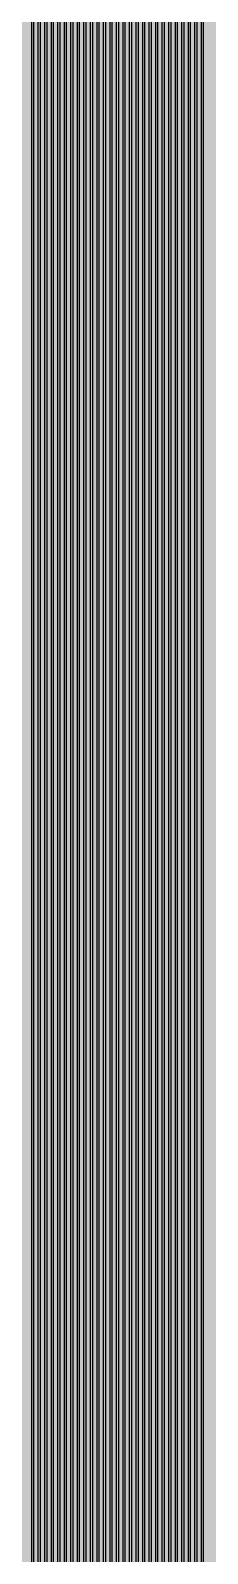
# Model space of a CAD drawing. Header units: metres. Extents: x -7231 to 10969, y -37556 to 1873.
# Drawn here: x -314 to -124, y -4676 to -3039 of the extents above; entities that cross this region are included whole.
import ezdxf

# ---------------------------------------------------------------- set-up
doc = ezdxf.new("R2010")
doc.units = ezdxf.units.M
doc.layers.add('Metal1', color=4, linetype='CONTINUOUS')
doc.layers.add('Polyimide', color=7, linetype='CONTINUOUS')

msp = doc.modelspace()

# ---------------------------------------------------------------- hatches: boundary and pattern name
at = {"layer": 'Polyimide'}
msp.add_hatch(color=7, dxfattribs=at).paths.add_polyline_path([(4065.7, -468), (4066.7, -502), (4068.5, -536), (4071.4, -570), (4075.5, -604), (4081, -638), (4088, -672), (4096.5, -706), (4106.6, -740), (4118.3, -774), (4131.6, -808), (4146.5, -842), (4162.9, -876), (4180.7, -910), (4199.8, -944), (4220.2, -978), (4241.7, -1012), (4264.2, -1046), (4287.5, -1080), (4311.5, -1114), (4336, -1148), (4360.9, -1182), (4385.9, -1216), (4410.9, -1250), (4435.7, -1284), (4460.2, -1318), (4484.2, -1352), (4507.5, -1385.9), (4530, -1419.9), (4551.5, -1453.9), (4571.9, -1487.9), (4591.1, -1521.9), (4608.9, -1555.9), (4625.3, -1589.9), (4640.1, -1623.9), (4653.4, -1657.9), (4665.1, -1691.9), (4675.2, -1725.9), (4683.7, -1759.9), (4690.7, -1793.9), (4696.2, -1827.9), (4700.3, -1861.9), (4703.2, -1895.9), (4705.1, -1929.9), (4706.1, -1963.9), (4706.4, -1997.9), (4706.5, -2031.9), (4706.5, -4793), (4710, -4838.4), (4720.2, -4882.7), (4737.1, -4925), (4760.1, -4964.2), (4788.9, -4999.5), (4822.6, -5030), (4860.5, -5055.1), (4901.8, -5074.2), (4901.8, -5074.2), (4970.7, -5105.2), (5034.7, -5145.3), (5092.8, -5193.5), (5143.8, -5249.2), (5186.9, -5311.2), (5221.2, -5378.4), (5246.2, -5449.7), (5261.4, -5523.7), (5266.5, -5599), (5261.4, -5674.3), (5246.2, -5748.3), (5221.2, -5819.6), (5186.9, -5886.8), (5143.8, -5948.8), (5092.8, -6004.5), (5034.7, -6052.7), (4970.7, -6092.8), (4901.8, -6123.8), (4860.5, -6142.9), (4822.6, -6168), (4788.9, -6198.5), (4760.1, -6233.8), (4737.1, -6273), (4720.2, -6315.3), (4710, -6359.6), (4706.5, -6405), (4706.5, -9221.5), (4710, -9266.9), (4720.2, -9311.2), (4737.1, -9353.5), (4760.1, -9392.7), (4788.9, -9428), (4822.6, -9458.5), (4860.5, -9483.6), (4901.8, -9502.7), (4970.7, -9533.7), (5034.7, -9573.8), (5092.8, -9622), (5143.8, -9677.7), (5186.9, -9739.7), (5221.2, -9806.9), (5246.2, -9878.2), (5261.4, -9952.2), (5266.5, -10027.5), (5261.4, -10102.8), (5246.2, -10176.8), (5221.2, -10248.1), (5186.9, -10315.3), (5143.8, -10377.3), (5092.8, -10433), (5034.7, -10481.2), (4970.7, -10521.3), (4901.8, -10552.3), (4860.5, -10571.4), (4822.6, -10596.5), (4788.9, -10627), (4760.1, -10662.3), (4737.1, -10701.5), (4720.2, -10743.8), (4710, -10788.1), (4706.5, -10833.5), (4706.5, -13650), (4710, -13695.4), (4720.2, -13739.7), (4737.1, -13782), (4760.1, -13821.2), (4788.9, -13856.5), (4822.6, -13887), (4860.5, -13912.1), (4901.8, -13931.2), (4970.7, -13962.2), (5034.7, -14002.2), (5092.8, -14050.5), (5143.8, -14106.2), (5186.9, -14168.2), (5221.2, -14235.4), (5246.2, -14306.7), (5261.4, -14380.7), (5266.5, -14456), (5261.4, -14531.3), (5246.2, -14605.3), (5221.2, -14676.5), (5186.9, -14743.8), (5143.8, -14805.8), (5092.8, -14861.5), (5034.7, -14909.7), (4970.7, -14949.8), (4901.8, -14980.8), (4860.5, -14999.9), (4822.6, -15025), (4788.9, -15055.5), (4760.1, -15090.8), (4737.1, -15130), (4720.2, -15172.3), (4710, -15216.6), (4706.5, -15262), (4706.5, -15456), (4720.9, -15750), (4764.1, -16041.3), (4835.7, -16326.8), (4934.9, -16604), (5060.7, -16870.2), (5212.1, -17122.7), (5387.5, -17359.2), (5585.2, -17577.3), (5803.3, -17775), (6039.8, -17950.4), (6292.3, -18101.8), (6558.4, -18227.6), (6835.6, -18326.8), (7121.2, -18398.3), (7412.4, -18441.5), (7706.5, -18456), (9969, -18456), (10047.4, -18459.8), (10125.1, -18471.4), (10201.2, -18490.4), (10275.2, -18516.9), (10346.1, -18550.5), (10413.5, -18590.8), (10476.5, -18637.6), (10534.7, -18690.3), (10587.4, -18748.5), (10634.2, -18811.5), (10674.5, -18878.9), (10708.1, -18949.8), (10734.6, -19023.8), (10753.6, -19099.9), (10765.2, -19177.6), (10769, -19256), (10769, -20895.8), (10730.2, -20951.4), (10694.6, -21009.1), (10662.2, -21068.6), (10633.2, -21129.9), (10607.6, -21192.7), (10585.5, -21256.7), (10566.9, -21322), (10552, -21388.1), (10540.8, -21455), (10533.4, -21522.3), (10529.6, -21590), (10529.6, -21657.8), (10533.4, -21725.5), (10540.8, -21792.9), (10552, -21859.7), (10566.9, -21925.9), (10585.5, -21991.1), (10607.6, -22055.2), (10633.2, -22117.9), (10662.2, -22179.2), (10694.6, -22238.7), (10730.2, -22296.4), (10769, -22352), (10769, -32454.2), (10728.7, -32510.5), (10691.7, -32568.9), (10658, -32629.3), (10627.8, -32691.6), (10601.2, -32755.4), (10578.2, -32820.7), (10558.9, -32887.1), (10543.4, -32954.5), (10531.8, -33022.7), (10524, -33091.4), (10520.1, -33160.5), (10520.1, -33229.7), (10524, -33298.8), (10531.8, -33367.5), (10543.4, -33435.7), (10558.9, -33503.1), (10578.2, -33569.5), (10601.2, -33634.8), (10627.8, -33698.6), (10658, -33760.8), (10691.7, -33821.3), (10728.7, -33879.7), (10769, -33936), (10769, -36556), (10765.2, -36634.4), (10753.6, -36712.1), (10734.6, -36788.2), (10708.1, -36862.1), (10674.5, -36933.1), (10634.2, -37000.5), (10587.4, -37063.5), (10534.7, -37121.7), (10476.5, -37174.4), (10413.5, -37221.2), (10346.1, -37261.5), (10275.2, -37295.1), (10201.2, -37321.6), (10125.1, -37340.6), (10047.4, -37352.1), (9969, -37356), (-6231, -37356), (-6309.4, -37352.1), (-6387.1, -37340.6), (-6463.2, -37321.6), (-6537.2, -37295.1), (-6608.1, -37261.5), (-6675.5, -37221.2), (-6738.5, -37174.4), (-6796.7, -37121.7), (-6849.4, -37063.5), (-6896.2, -37000.5), (-6936.5, -36933.1), (-6970.1, -36862.1), (-6996.6, -36788.2), (-7015.6, -36712.1), (-7027.2, -36634.4), (-7031, -36556), (-7031, -33936), (-6990.7, -33879.8), (-6953.7, -33821.3), (-6920, -33760.9), (-6889.8, -33698.6), (-6863.2, -33634.8), (-6840.2, -33569.5), (-6820.9, -33503.1), (-6805.4, -33435.7), (-6793.7, -33367.5), (-6785.9, -33298.8), (-6782, -33229.7), (-6782, -33160.5), (-6785.9, -33091.4), (-6793.7, -33022.7), (-6805.4, -32954.5), (-6820.9, -32887.1), (-6840.2, -32820.6), (-6863.2, -32755.4), (-6889.8, -32691.5), (-6920, -32629.3), (-6953.7, -32568.9), (-6990.7, -32510.4), (-7031, -32454.2), (-7031, -22364.8), (-6990.7, -22308.6), (-6953.7, -22250.1), (-6920, -22189.7), (-6889.8, -22127.5), (-6863.2, -22063.6), (-6840.2, -21998.4), (-6820.9, -21931.9), (-6805.4, -21864.5), (-6793.7, -21796.3), (-6785.9, -21727.6), (-6782, -21658.5), (-6782, -21589.3), (-6785.9, -21520.3), (-6793.7, -21451.5), (-6805.4, -21383.3), (-6820.9, -21315.9), (-6840.2, -21249.5), (-6863.2, -21184.2), (-6889.8, -21120.4), (-6920, -21058.1), (-6953.7, -20997.7), (-6990.7, -20939.3), (-7031, -20883), (-7031, -19256), (-7027.2, -19177.6), (-7015.6, -19099.9), (-6996.6, -19023.8), (-6970.1, -18949.8), (-6936.5, -18878.9), (-6896.2, -18811.5), (-6849.4, -18748.5), (-6796.7, -18690.3), (-6738.5, -18637.6), (-6675.5, -18590.8), (-6608.1, -18550.5), (-6537.2, -18516.9), (-6463.2, -18490.4), (-6387.1, -18471.4), (-6309.4, -18459.8), (-6231, -18456), (-3968.5, -18456), (-3674.4, -18441.5), (-3383.2, -18398.3), (-3097.6, -18326.8), (-2820.4, -18227.6), (-2554.3, -18101.8), (-2301.8, -17950.4), (-2065.3, -17775), (-1847.2, -17577.3), (-1649.5, -17359.2), (-1474.1, -17122.7), (-1322.7, -16870.2), (-1196.9, -16604), (-1097.7, -16326.8), (-1026.1, -16041.3), (-982.9, -15750), (-968.5, -15456), (-968.5, -15262), (-972, -15216.6), (-982.2, -15172.3), (-999.1, -15130), (-1022.1, -15090.8), (-1050.9, -15055.5), (-1084.6, -15025), (-1122.5, -14999.9), (-1163.8, -14980.8), (-1232.7, -14949.8), (-1296.7, -14909.7), (-1354.8, -14861.5), (-1405.8, -14805.8), (-1448.9, -14743.8), (-1483.2, -14676.5), (-1508.2, -14605.3), (-1523.4, -14531.3), (-1528.5, -14456), (-1523.4, -14380.7), (-1508.2, -14306.7), (-1483.2, -14235.4), (-1448.9, -14168.2), (-1405.8, -14106.2), (-1354.8, -14050.5), (-1296.7, -14002.2), (-1232.7, -13962.2), (-1163.8, -13931.2), (-1122.5, -13912.1), (-1084.6, -13887), (-1050.9, -13856.5), (-1022.1, -13821.2), (-999.1, -13782), (-982.2, -13739.7), (-972, -13695.4), (-968.5, -13650), (-968.5, -12309.6), (-972, -12264.3), (-982.2, -12219.9), (-999.1, -12177.7), (-1022.1, -12138.5), (-1050.9, -12103.2), (-1084.6, -12072.6), (-1122.5, -12047.5), (-1163.8, -12028.5), (-1232.7, -11997.4), (-1296.7, -11957.4), (-1354.8, -11909.1), (-1405.8, -11853.5), (-1448.9, -11791.5), (-1483.2, -11724.2), (-1508.2, -11653), (-1523.4, -11579), (-1528.5, -11503.7), (-1523.4, -11428.3), (-1508.2, -11354.4), (-1483.2, -11283.1), (-1448.9, -11215.9), (-1405.8, -11153.8), (-1354.8, -11098.2), (-1296.7, -11049.9), (-1232.7, -11009.9), (-1163.8, -10978.8), (-1122.5, -10959.8), (-1084.6, -10934.7), (-1050.9, -10904.1), (-1022.1, -10868.9), (-999.1, -10829.6), (-982.2, -10787.4), (-972, -10743), (-968.5, -10697.7), (-968.5, -9357.3), (-972, -9311.9), (-982.2, -9267.6), (-999.1, -9225.4), (-1022.1, -9186.1), (-1050.9, -9150.8), (-1084.6, -9120.3), (-1122.5, -9095.2), (-1163.8, -9076.2), (-1163.8, -9076.2), (-1232.7, -9045.1), (-1296.7, -9005.1), (-1354.8, -8956.8), (-1405.8, -8901.1), (-1448.9, -8839.1), (-1483.2, -8771.9), (-1508.2, -8700.6), (-1523.4, -8626.7), (-1528.5, -8551.3), (-1523.4, -8476), (-1508.2, -8402), (-1483.2, -8330.8), (-1448.9, -8263.5), (-1405.8, -8201.5), (-1354.8, -8145.9), (-1296.7, -8097.6), (-1232.7, -8057.6), (-1163.8, -8026.5), (-1163.8, -8026.5), (-1122.5, -8007.4), (-1084.6, -7982.4), (-1050.9, -7951.8), (-1022.1, -7916.5), (-999.1, -7877.3), (-982.2, -7835), (-972, -7790.7), (-968.5, -7745.4), (-968.5, -6405), (-972, -6359.6), (-982.2, -6315.3), (-999.1, -6273), (-1022.1, -6233.8), (-1050.9, -6198.5), (-1084.6, -6168), (-1122.5, -6142.9), (-1163.8, -6123.8), (-1163.8, -6123.8), (-1232.7, -6092.8), (-1296.7, -6052.7), (-1354.8, -6004.5), (-1405.8, -5948.8), (-1448.9, -5886.8), (-1483.2, -5819.6), (-1508.2, -5748.3), (-1523.4, -5674.3), (-1528.5, -5599), (-1523.4, -5523.7), (-1508.2, -5449.7), (-1483.2, -5378.4), (-1448.9, -5311.2), (-1405.8, -5249.2), (-1354.8, -5193.5), (-1296.7, -5145.3), (-1232.7, -5105.2), (-1163.8, -5074.2), (-1163.8, -5074.2), (-1122.5, -5055.1), (-1084.6, -5030), (-1050.9, -4999.5), (-1022.1, -4964.2), (-999.1, -4925), (-982.2, -4882.7), (-972, -4838.4), (-968.5, -4793), (-968.5, -2031.9), (-968.4, -1997.9), (-968.1, -1963.9), (-967.1, -1929.9), (-965.2, -1895.9), (-962.2, -1861.9), (-958, -1827.9), (-952.4, -1793.9), (-945.3, -1759.9), (-936.6, -1725.9), (-926.4, -1691.9), (-914.4, -1657.9), (-900.9, -1623.9), (-885.7, -1589.9), (-869.1, -1555.9), (-850.9, -1521.9), (-831.4, -1487.9), (-810.6, -1453.9), (-788.7, -1419.9), (-765.8, -1385.9), (-742.1, -1352), (-717.6, -1318), (-692.7, -1284), (-667.4, -1250), (-641.9, -1216), (-616.4, -1182), (-591.1, -1148), (-566.1, -1114), (-541.7, -1080), (-517.9, -1046), (-495, -1012), (-473.1, -978), (-452.4, -944), (-432.8, -910), (-414.7, -876), (-398, -842), (-382.9, -808), (-369.3, -774), (-357.4, -740), (-347.1, -706), (-338.4, -672), (-331.3, -638), (-325.7, -604), (-321.5, -570), (-318.6, -536), (-316.7, -502), (-315.7, -468), (-315.3, -434), (-315.2, -400), (-315.2, 401), (-315.2, 451), (-315.2, 1644), (-270.2, 1644), (-270, 1637.1), (-269.4, 1630.3), (-268.2, 1623.5), (-266.7, 1616.8), (-264.7, 1610.2), (-262.3, 1603.8), (-259.4, 1597.6), (-256.2, 1591.5), (-252.6, 1585.7), (-248.6, 1580.1), (-244.2, 1574.8), (-239.5, 1569.8), (-234.5, 1565.1), (-229.2, 1560.7), (-223.6, 1556.7), (-217.8, 1553.1), (-211.7, 1549.8), (-205.4, 1547), (-199, 1544.6), (-192.4, 1542.6), (-185.7, 1541), (-179, 1539.9), (-172.1, 1539.2), (-165.2, 1539), (-158.4, 1539.2), (-151.5, 1539.9), (-144.8, 1541), (-138.1, 1542.6), (-131.5, 1544.6), (-125.1, 1547), (-118.8, 1549.8), (-112.8, 1553.1), (-106.9, 1556.7), (-101.3, 1560.7), (-96, 1565.1), (-91, 1569.8), (-86.3, 1574.8), (-81.9, 1580.1), (-77.9, 1585.7), (-74.3, 1591.5), (-71.1, 1597.6), (-68.2, 1603.8), (-65.8, 1610.2), (-63.8, 1616.8), (-62.3, 1623.5), (-61.1, 1630.3), (-60.5, 1637.1), (-60.2, 1644), (1853, 1644), (1853, 1573), (3815.2, 1573), (3815.5, 1579.5), (3816.1, 1586.1), (3817.2, 1592.5), (3818.7, 1598.9), (3820.6, 1605.1), (3822.9, 1611.3), (3825.6, 1617.2), (3828.6, 1623), (3832.1, 1628.6), (3835.9, 1633.9), (3840.1, 1638.9), (3844.5, 1643.7), (3849.3, 1648.2), (3854.4, 1652.3), (3859.7, 1656.1), (3865.2, 1659.6), (3871, 1662.7), (3877, 1665.4), (3883.1, 1667.7), (3889.4, 1669.6), (3895.7, 1671.1), (3902.2, 1672.1), (3908.7, 1672.8), (3915.2, 1673), (3921.8, 1672.8), (3928.3, 1672.1), (3934.8, 1671.1), (3941.1, 1669.6), (3947.4, 1667.7), (3953.5, 1665.4), (3959.5, 1662.7), (3965.2, 1659.6), (3970.8, 1656.1), (3976.1, 1652.3), (3981.2, 1648.2), (3986, 1643.7), (3990.4, 1638.9), (3994.6, 1633.9), (3998.4, 1628.6), (4001.9, 1623), (4004.9, 1617.2), (4007.6, 1611.3), (4009.9, 1605.1), (4011.8, 1598.9), (4013.3, 1592.5), (4014.4, 1586.1), (4015, 1579.5), (4015.2, 1573), (4065.2, 1573), (4065.2, 451), (4065.2, 401), (4065.2, -400), (4065.3, -434), (4065.7, -468)])

# ---------------------------------------------------------------- linework, layer by layer
at = {"layer": 'Metal1'}
for points in [[(-312.5, -16631.9), (-312.5, -2031.7), (-287.8, -1987.4), (-263.3, -1943.4), (-238.7, -1899.4), (-214.2, -1855.4), (-189.6, -1811.3), (-165.1, -1767.3), (-140.5, -1723.3), (-116.6, -1679.3), (-93.5, -1635.3), (-71, -1591.3), (-49.2, -1547.3), (-28.1, -1503.3), (-7.7, -1459.3), (12, -1415.2), (31, -1371.2)], [(32.9, -1372), (13.8, -1416.1), (-5.9, -1460.1), (-26.3, -1504.1), (-47.4, -1548.1), (-69.2, -1592.2), (-91.7, -1636.2), (-114.9, -1680.2), (-138.8, -1724.3), (-163.3, -1768.3), (-187.9, -1812.3), (-212.4, -1856.3), (-237, -1900.3), (-261.5, -1944.4), (-286.1, -1988.4), (-310.5, -2032.2), (-310.5, -16631.9)], [(-305.5, -16631.9), (-305.5, -2031.7), (-280.9, -1987.4), (-256.5, -1943.4), (-232, -1899.4), (-207.5, -1855.4), (-183.1, -1811.3), (-158.6, -1767.3), (-134.2, -1723.3), (-110.4, -1679.3), (-87.3, -1635.3), (-64.9, -1591.3), (-43.2, -1547.3), (-22.2, -1503.3), (-1.9, -1459.3), (17.7, -1415.2), (36.7, -1371.2)], [(38.5, -1372), (19.5, -1416), (-0.1, -1460.1), (-20.4, -1504.1), (-41.4, -1548.1), (-63.1, -1592.2), (-85.5, -1636.2), (-108.6, -1680.2), (-132.5, -1724.3), (-156.9, -1768.3), (-181.3, -1812.3), (-205.8, -1856.3), (-230.3, -1900.3), (-254.7, -1944.4), (-279.2, -1988.4), (-303.5, -2032.2), (-303.5, -16631.9)], [(-298.5, -16631.9), (-298.5, -2031.7), (-274, -1987.4), (-249.5, -1943.4), (-225.1, -1899.4), (-200.7, -1855.4), (-176.3, -1811.3), (-151.9, -1767.3), (-127.5, -1723.3), (-103.7, -1679.3), (-80.6, -1635.3), (-58.3, -1591.3), (-36.6, -1547.3), (-15.7, -1503.3), (4.6, -1459.3), (24.2, -1415.2), (43.1, -1371.2)], [(45, -1372), (26, -1416), (6.4, -1460.1), (-13.9, -1504.1), (-34.8, -1548.1), (-56.5, -1592.2), (-78.9, -1636.2), (-101.9, -1680.2), (-125.7, -1724.3), (-150.1, -1768.3), (-174.5, -1812.3), (-198.9, -1856.3), (-223.4, -1900.3), (-247.8, -1944.4), (-272.2, -1988.4), (-296.5, -2032.2), (-296.5, -16631.9)], [(-291.5, -16631.9), (-291.5, -2031.7), (-267, -1987.4), (-242.6, -1943.4), (-218.2, -1899.4), (-193.8, -1855.4), (-169.4, -1811.3), (-145, -1767.3), (-120.6, -1723.3), (-96.9, -1679.3), (-73.8, -1635.3), (-51.5, -1591.3), (-29.9, -1547.3), (-8.9, -1503.3), (11.3, -1459.3), (30.9, -1415.2), (49.9, -1371.2)], [(51.7, -1372), (32.8, -1416), (13.2, -1460.1), (-7.1, -1504.1), (-28.1, -1548.1), (-49.7, -1592.2), (-72, -1636.2), (-95.1, -1680.2), (-118.9, -1724.3), (-143.2, -1768.3), (-167.6, -1812.3), (-192, -1856.3), (-216.4, -1900.3), (-240.8, -1944.4), (-265.2, -1988.4), (-289.5, -2032.2), (-289.5, -16631.9)], [(-284.5, -16631.9), (-284.5, -2031.7), (-260.1, -1987.4), (-235.8, -1943.4), (-211.5, -1899.4), (-187.2, -1855.4), (-162.9, -1811.3), (-138.5, -1767.3), (-114.3, -1723.3), (-90.6, -1679.3), (-67.7, -1635.3), (-45.4, -1591.3), (-23.9, -1547.3), (-3, -1503.3), (17.2, -1459.3), (36.7, -1415.2), (55.5, -1371.2)], [(57.4, -1372), (38.5, -1416), (19, -1460.1), (-1.2, -1504.1), (-22.1, -1548.1), (-43.6, -1592.2), (-65.9, -1636.2), (-88.9, -1680.2), (-112.5, -1724.3), (-136.8, -1768.3), (-161.1, -1812.3), (-185.4, -1856.3), (-209.7, -1900.3), (-234, -1944.4), (-258.3, -1988.4), (-282.5, -2032.2), (-282.5, -16631.9)], [(-277.5, -16631.9), (-277.5, -2031.7), (-253.2, -1987.4), (-229, -1943.4), (-204.8, -1899.4), (-180.5, -1855.4), (-156.3, -1811.3), (-132.1, -1767.3), (-108, -1723.3), (-84.4, -1679.3), (-61.5, -1635.3), (-39.4, -1591.3), (-17.9, -1547.3), (2.9, -1503.3), (23, -1459.3), (42.4, -1415.2), (61.2, -1371.2)], [(63, -1372), (44.2, -1416), (24.8, -1460.1), (4.7, -1504.1), (-16.1, -1548.1), (-37.6, -1592.2), (-59.8, -1636.2), (-82.6, -1680.2), (-106.2, -1724.3), (-130.4, -1768.3), (-154.6, -1812.3), (-178.8, -1856.3), (-203, -1900.3), (-227.2, -1944.4), (-251.4, -1988.4), (-275.5, -2032.2), (-275.5, -16631.9)], [(-270.5, -16631.9), (-270.5, -2031.7), (-246.3, -1987.4), (-222.2, -1943.4), (-198, -1899.4), (-173.9, -1855.4), (-149.8, -1811.3), (-125.7, -1767.3), (-101.6, -1723.3), (-78.2, -1679.3), (-55.4, -1635.3), (-33.3, -1591.3), (-11.9, -1547.3), (8.8, -1503.3), (28.8, -1459.3), (48.1, -1415.3), (66.8, -1371.2)], [(68.7, -1372), (50, -1416), (30.6, -1460.1), (10.6, -1504.1), (-10.1, -1548.1), (-31.5, -1592.2), (-53.6, -1636.2), (-76.4, -1680.2), (-99.9, -1724.3), (-123.9, -1768.3), (-148.1, -1812.3), (-172.2, -1856.3), (-196.3, -1900.3), (-220.4, -1944.4), (-244.5, -1988.4), (-268.5, -2032.2), (-268.5, -16631.9)], [(-263.5, -16631.9), (-263.5, -2031.7), (-239.4, -1987.4), (-215.3, -1943.4), (-191.3, -1899.4), (-167.3, -1855.4), (-143.3, -1811.3), (-119.3, -1767.3), (-95.3, -1723.3), (-71.9, -1679.3), (-49.2, -1635.3), (-27.3, -1591.3), (-6, -1547.3), (14.6, -1503.3), (34.6, -1459.3), (53.9, -1415.3), (72.5, -1371.2)], [(74.3, -1372), (55.7, -1416), (36.4, -1460.1), (16.5, -1504.1), (-4.2, -1548.1), (-25.5, -1592.2), (-47.5, -1636.2), (-70.2, -1680.2), (-93.6, -1724.3), (-117.5, -1768.3), (-141.5, -1812.3), (-165.6, -1856.3), (-189.6, -1900.3), (-213.6, -1944.4), (-237.6, -1988.4), (-261.5, -2032.2), (-261.5, -16631.9)], [(-256.5, -16631.9), (-256.5, -2031.7), (-232.5, -1987.4), (-208.5, -1943.4), (-184.6, -1899.4), (-160.7, -1855.4), (-136.8, -1811.3), (-112.9, -1767.3), (-89, -1723.3), (-65.7, -1679.3), (-43.1, -1635.3), (-21.2, -1591.3), (0, -1547.3), (20.5, -1503.3), (40.4, -1459.3), (59.6, -1415.3), (78.2, -1371.2)], [(80, -1372), (61.4, -1416), (42.2, -1460.1), (22.4, -1504.1), (1.8, -1548.1), (-19.4, -1592.2), (-41.3, -1636.2), (-63.9, -1680.2), (-87.2, -1724.3), (-111.1, -1768.3), (-135, -1812.3), (-158.9, -1856.3), (-182.9, -1900.3), (-206.8, -1944.4), (-230.7, -1988.4), (-254.5, -2032.2), (-254.5, -16631.9)], [(-249.5, -16631.9), (-249.5, -2031.7), (-225.6, -1987.4), (-201.7, -1943.4), (-177.9, -1899.4), (-154.1, -1855.4), (-130.3, -1811.3), (-106.4, -1767.3), (-82.7, -1723.3), (-59.5, -1679.3), (-37, -1635.3), (-15.1, -1591.3), (6, -1547.3), (26.4, -1503.3), (46.2, -1459.3), (65.3, -1415.3), (83.8, -1371.2)], [(85.7, -1372), (67.2, -1416), (48, -1460.1), (28.2, -1504.1), (7.8, -1548.1), (-13.4, -1592.2), (-35.2, -1636.2), (-57.7, -1680.2), (-80.9, -1724.3), (-104.7, -1768.3), (-128.5, -1812.3), (-152.3, -1856.3), (-176.1, -1900.3), (-200, -1944.4), (-223.8, -1988.4), (-247.5, -2032.2), (-247.5, -16631.9)], [(-242.5, -16631.9), (-242.5, -2031.7), (-218.7, -1987.4), (-194.9, -1943.4), (-171.2, -1899.4), (-147.5, -1855.4), (-123.7, -1811.3), (-100, -1767.3), (-76.3, -1723.3), (-53.2, -1679.3), (-30.8, -1635.3), (-9.1, -1591.3), (11.9, -1547.3), (32.3, -1503.3), (52, -1459.3), (71.1, -1415.3), (89.5, -1371.2)], [(91.3, -1372), (72.9, -1416), (53.8, -1460.1), (34.1, -1504.1), (13.8, -1548.1), (-7.3, -1592.2), (-29, -1636.2), (-51.4, -1680.2), (-74.6, -1724.3), (-98.2, -1768.3), (-122, -1812.3), (-145.7, -1856.3), (-169.4, -1900.3), (-193.2, -1944.4), (-216.9, -1988.4), (-240.5, -2032.2), (-240.5, -16631.9)], [(-235.5, -16631.9), (-235.5, -2031.7), (-211.7, -1987.4), (-188.1, -1943.4), (-164.5, -1899.4), (-140.8, -1855.4), (-117.2, -1811.3), (-93.6, -1767.3), (-70, -1723.3), (-47, -1679.3), (-24.7, -1635.3), (-3, -1591.3), (17.9, -1547.3), (38.2, -1503.3), (57.8, -1459.3), (76.8, -1415.3), (95.1, -1371.2)], [(97, -1372), (78.6, -1416), (59.7, -1460.1), (40, -1504.1), (19.7, -1548.1), (-1.2, -1592.2), (-22.9, -1636.2), (-45.2, -1680.2), (-68.2, -1724.2), (-91.8, -1768.3), (-115.5, -1812.3), (-139.1, -1856.3), (-162.7, -1900.3), (-186.4, -1944.3), (-210, -1988.4), (-233.5, -2032.2), (-233.5, -16631.9)], [(-228.5, -16631.9), (-228.5, -2031.7), (-204.8, -1987.4), (-181.3, -1943.4), (-157.8, -1899.4), (-134.2, -1855.4), (-110.7, -1811.3), (-87.2, -1767.3), (-63.7, -1723.3), (-40.7, -1679.3), (-18.5, -1635.3), (3, -1591.3), (23.9, -1547.3), (44.1, -1503.3), (63.6, -1459.3), (82.5, -1415.3), (100.8, -1371.3)], [(102.6, -1372), (84.4, -1416), (65.5, -1460.1), (45.9, -1504.1), (25.7, -1548.1), (4.8, -1592.2), (-16.7, -1636.2), (-39, -1680.2), (-61.9, -1724.2), (-85.4, -1768.3), (-108.9, -1812.3), (-132.5, -1856.3), (-156, -1900.3), (-179.5, -1944.3), (-203.1, -1988.4), (-226.5, -2032.2), (-226.5, -16631.9)], [(-221.5, -16631.9), (-221.5, -2031.7), (-197.9, -1987.4), (-174.5, -1943.4), (-151.1, -1899.4), (-127.6, -1855.4), (-104.2, -1811.3), (-80.7, -1767.3), (-57.3, -1723.3), (-34.5, -1679.3), (-12.4, -1635.3), (9.1, -1591.3), (29.9, -1547.3), (50, -1503.3), (69.4, -1459.3), (88.3, -1415.3), (106.5, -1371.3)], [(108.3, -1372), (90.1, -1416), (71.3, -1460.1), (51.8, -1504.1), (31.7, -1548.1), (10.9, -1592.2), (-10.6, -1636.2), (-32.7, -1680.2), (-55.6, -1724.2), (-79, -1768.3), (-102.4, -1812.3), (-125.9, -1856.3), (-149.3, -1900.3), (-172.7, -1944.3), (-196.2, -1988.4), (-219.5, -2032.2), (-219.5, -16631.9)], [(-214.5, -16631.9), (-214.5, -2031.7), (-191, -1987.4), (-167.7, -1943.4), (-144.3, -1899.4), (-121, -1855.4), (-97.7, -1811.4), (-74.3, -1767.3), (-51, -1723.3), (-28.3, -1679.3), (-6.2, -1635.3), (15.1, -1591.3), (35.8, -1547.3), (55.9, -1503.3), (75.3, -1459.3), (94, -1415.3), (112.1, -1371.3)], [(114, -1372), (95.8, -1416), (77.1, -1460.1), (57.7, -1504.1), (37.6, -1548.1), (16.9, -1592.2), (-4.4, -1636.2), (-26.5, -1680.2), (-49.2, -1724.2), (-72.5, -1768.3), (-95.9, -1812.3), (-119.2, -1856.3), (-142.6, -1900.3), (-165.9, -1944.3), (-189.3, -1988.4), (-212.5, -2032.2), (-212.5, -16631.9)], [(-207.5, -16631.9), (-207.5, -2031.7), (-184.1, -1987.4), (-160.9, -1943.4), (-137.6, -1899.4), (-114.4, -1855.4), (-91.1, -1811.4), (-67.9, -1767.3), (-44.7, -1723.3), (-22, -1679.3), (-0.1, -1635.3), (21.2, -1591.3), (41.8, -1547.3), (61.8, -1503.3), (81.1, -1459.3), (99.7, -1415.3), (117.8, -1371.3)], [(119.6, -1372), (101.6, -1416), (82.9, -1460.1), (63.6, -1504.1), (43.6, -1548.1), (23, -1592.2), (1.7, -1636.2), (-20.3, -1680.2), (-42.9, -1724.2), (-66.1, -1768.3), (-89.4, -1812.3), (-112.6, -1856.3), (-135.9, -1900.3), (-159.1, -1944.3), (-182.4, -1988.4), (-205.5, -2032.2), (-205.5, -16631.9)], [(-200.5, -16631.9), (-200.5, -2031.7), (-177.2, -1987.4), (-154.1, -1943.4), (-130.9, -1899.4), (-107.8, -1855.4), (-84.6, -1811.4), (-61.5, -1767.3), (-38.4, -1723.3), (-15.8, -1679.3), (6.1, -1635.3), (27.2, -1591.3), (47.8, -1547.3), (67.6, -1503.3), (86.9, -1459.3), (105.5, -1415.3), (123.4, -1371.3)], [(125.3, -1372), (107.3, -1416), (88.7, -1460.1), (69.5, -1504.1), (49.6, -1548.1), (29.1, -1592.2), (7.9, -1636.2), (-14, -1680.2), (-36.6, -1724.2), (-59.7, -1768.3), (-82.8, -1812.3), (-106, -1856.3), (-129.2, -1900.3), (-152.3, -1944.3), (-175.5, -1988.4), (-198.5, -2032.2), (-198.5, -16631.9)], [(-193.5, -16631.9), (-193.5, -2031.7), (-170.3, -1987.4), (-147.2, -1943.4), (-124, -1899.4), (-100.9, -1855.4), (-77.8, -1811.4), (-54.7, -1767.3), (-31.6, -1723.3), (-9.1, -1679.3), (12.7, -1635.3), (33.9, -1591.3), (54.4, -1547.3), (74.2, -1503.3), (93.4, -1459.3), (112, -1415.3), (129.9, -1371.3)], [(131.7, -1372), (113.8, -1416), (95.2, -1460.1), (76, -1504.1), (56.2, -1548.1), (35.7, -1592.2), (14.5, -1636.2), (-7.3, -1680.2), (-29.8, -1724.2), (-52.9, -1768.3), (-76, -1812.3), (-99.2, -1856.3), (-122.3, -1900.3), (-145.4, -1944.3), (-168.5, -1988.4), (-191.5, -2032.2), (-191.5, -16631.9)], [(-186.5, -16631.9), (-186.5, -2031.7), (-163.3, -1987.4), (-140.2, -1943.4), (-117.1, -1899.4), (-94, -1855.4), (-70.9, -1811.4), (-47.8, -1767.3), (-24.8, -1723.3), (-2.3, -1679.3), (19.5, -1635.3), (40.7, -1591.3), (61.2, -1547.3), (81, -1503.3), (100.2, -1459.3), (118.7, -1415.3), (136.6, -1371.3)], [(138.5, -1372), (120.6, -1416), (102, -1460.1), (82.8, -1504.1), (63, -1548.1), (42.5, -1592.2), (21.3, -1636.2), (-0.5, -1680.2), (-23, -1724.2), (-46, -1768.3), (-69.1, -1812.3), (-92.2, -1856.3), (-115.3, -1900.3), (-138.4, -1944.3), (-161.5, -1988.4), (-184.5, -2032.2), (-184.5, -16631.9)], [(-179.5, -16631.9), (-179.5, -2031.7), (-156.4, -1987.4), (-133.4, -1943.4), (-110.4, -1899.4), (-87.4, -1855.4), (-64.4, -1811.4), (-41.4, -1767.3), (-18.4, -1723.3), (4, -1679.3), (25.7, -1635.3), (46.7, -1591.3), (67.1, -1547.3), (86.9, -1503.3), (106, -1459.3), (124.4, -1415.3), (142.3, -1371.3)], [(144.1, -1372), (126.3, -1416), (107.8, -1460.1), (88.7, -1504.1), (69, -1548.1), (48.5, -1592.2), (27.5, -1636.2), (5.8, -1680.2), (-16.7, -1724.2), (-39.6, -1768.3), (-62.6, -1812.3), (-85.6, -1856.3), (-108.6, -1900.3), (-131.6, -1944.3), (-154.6, -1988.4), (-177.5, -2032.2), (-177.5, -16631.9)], [(-172.5, -16631.9), (-172.5, -2031.7), (-149.5, -1987.4), (-126.6, -1943.4), (-103.7, -1899.4), (-80.8, -1855.4), (-57.9, -1811.4), (-35, -1767.3), (-12.1, -1723.3), (10.2, -1679.3), (31.8, -1635.3), (52.8, -1591.3), (73.1, -1547.3), (92.8, -1503.3), (111.8, -1459.3), (130.2, -1415.3), (147.9, -1371.3)], [(149.8, -1372), (132, -1416), (113.6, -1460.1), (94.6, -1504.1), (74.9, -1548.1), (54.6, -1592.1), (33.6, -1636.2), (12, -1680.2), (-10.3, -1724.2), (-33.2, -1768.3), (-56.1, -1812.3), (-79, -1856.3), (-101.9, -1900.3), (-124.8, -1944.3), (-147.7, -1988.4), (-170.5, -2032.2), (-170.5, -16631.9)], [(-165.5, -16631.9), (-165.5, -2031.7), (-142.6, -1987.4), (-119.8, -1943.4), (-97, -1899.4), (-74.2, -1855.4), (-51.3, -1811.4), (-28.5, -1767.3), (-5.8, -1723.3), (16.4, -1679.3), (38, -1635.3), (58.9, -1591.3), (79.1, -1547.3), (98.7, -1503.3), (117.6, -1459.3), (135.9, -1415.3), (153.6, -1371.3)], [(155.5, -1372), (137.8, -1416), (119.4, -1460.1), (100.5, -1504.1), (80.9, -1548.1), (60.7, -1592.1), (39.8, -1636.2), (18.2, -1680.2), (-4, -1724.2), (-26.8, -1768.3), (-49.6, -1812.3), (-72.4, -1856.3), (-95.2, -1900.3), (-118, -1944.3), (-140.8, -1988.4), (-163.5, -2032.2), (-163.5, -16631.9)], [(-158.5, -16631.9), (-158.5, -2031.7), (-135.7, -1987.4), (-113, -1943.4), (-90.3, -1899.4), (-67.5, -1855.4), (-44.8, -1811.4), (-22.1, -1767.3), (0.6, -1723.3), (22.7, -1679.3), (44.1, -1635.3), (64.9, -1591.3), (85, -1547.3), (104.5, -1503.3), (123.4, -1459.3), (141.6, -1415.3), (159.3, -1371.3)], [(161.1, -1372), (143.5, -1416), (125.2, -1460.1), (106.4, -1504.1), (86.9, -1548.1), (66.7, -1592.1), (45.9, -1636.2), (24.5, -1680.2), (2.3, -1724.2), (-20.3, -1768.3), (-43, -1812.3), (-65.8, -1856.3), (-88.5, -1900.3), (-111.2, -1944.3), (-133.9, -1988.4), (-156.5, -2032.2), (-156.5, -16631.9)], [(-151.5, -16631.9), (-151.5, -2031.7), (-128.8, -1987.4), (-106.2, -1943.4), (-83.5, -1899.4), (-60.9, -1855.4), (-38.3, -1811.4), (-15.7, -1767.3), (6.9, -1723.3), (28.9, -1679.3), (50.3, -1635.3), (71, -1591.3), (91, -1547.3), (110.4, -1503.3), (129.2, -1459.3), (147.4, -1415.3), (164.9, -1371.3)], [(166.8, -1372), (149.2, -1416), (131.1, -1460.1), (112.3, -1504.1), (92.8, -1548.1), (72.8, -1592.1), (52.1, -1636.2), (30.7, -1680.2), (8.7, -1724.2), (-13.9, -1768.3), (-36.5, -1812.3), (-59.1, -1856.3), (-81.8, -1900.3), (-104.4, -1944.3), (-127, -1988.4), (-149.5, -2032.2), (-149.5, -16631.9)], [(-144.5, -16631.9), (-144.5, -2031.7), (-121.9, -1987.4), (-99.3, -1943.4), (-76.8, -1899.4), (-54.3, -1855.4), (-31.8, -1811.4), (-9.3, -1767.3), (13.2, -1723.3), (35.1, -1679.3), (56.4, -1635.3), (77, -1591.3), (97, -1547.3), (116.3, -1503.3), (135, -1459.3), (153.1, -1415.3), (170.6, -1371.3)], [(172.4, -1372), (155, -1416), (136.9, -1460.1), (118.2, -1504.1), (98.8, -1548.1), (78.8, -1592.1), (58.2, -1636.2), (36.9, -1680.2), (15, -1724.2), (-7.5, -1768.3), (-30, -1812.3), (-52.5, -1856.3), (-75, -1900.3), (-97.6, -1944.3), (-120.1, -1988.4), (-142.5, -2032.2), (-142.5, -16631.9)], [(-137.5, -16631.9), (-137.5, -2031.7), (-115, -1987.4), (-92.5, -1943.4), (-70.1, -1899.4), (-47.7, -1855.4), (-25.3, -1811.4), (-2.8, -1767.3), (19.5, -1723.3), (41.4, -1679.3), (62.6, -1635.3), (83.1, -1591.3), (103, -1547.3), (122.2, -1503.3), (140.8, -1459.3), (158.8, -1415.3), (176.2, -1371.3)], [(178.1, -1372), (160.7, -1416), (142.7, -1460.1), (124, -1504.1), (104.8, -1548.1), (84.9, -1592.1), (64.4, -1636.2), (43.2, -1680.2), (21.3, -1724.2), (-1.1, -1768.3), (-23.5, -1812.3), (-45.9, -1856.3), (-68.3, -1900.3), (-90.8, -1944.3), (-113.2, -1988.3), (-135.5, -2032.2), (-135.5, -16631.9)], [(-130.5, -16631.9), (-130.5, -2031.7), (-108.1, -1987.4), (-85.7, -1943.4), (-63.4, -1899.4), (-41.1, -1855.4), (-18.7, -1811.4), (3.6, -1767.3), (25.9, -1723.3), (47.6, -1679.3), (68.7, -1635.3), (89.1, -1591.3), (108.9, -1547.3), (128.1, -1503.3), (146.6, -1459.3), (164.6, -1415.3), (181.9, -1371.3)], [(183.8, -1372), (166.4, -1416), (148.5, -1460), (129.9, -1504.1), (110.8, -1548.1), (91, -1592.1), (70.5, -1636.2), (49.4, -1680.2), (27.7, -1724.2), (5.4, -1768.3), (-17, -1812.3), (-39.3, -1856.3), (-61.6, -1900.3), (-83.9, -1944.3), (-106.3, -1988.3), (-128.5, -2032.2), (-128.5, -16631.9)]]:
    msp.add_lwpolyline(points, dxfattribs=at)

doc.saveas('drawing.dxf')
